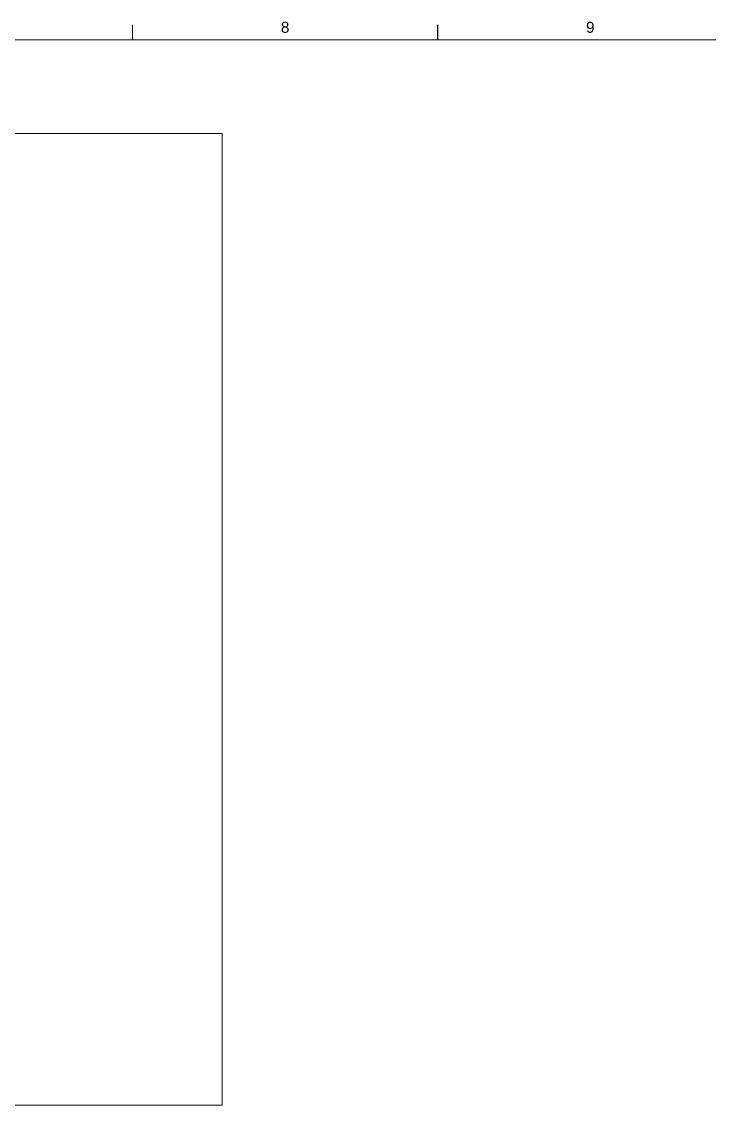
# Paper-space layout 'A712' of a CAD drawing. Header units: centimetres, sheet in millimetres. Extents: x 10 to 576, y 5 to 410.
# Drawn here: x 350.6 to 463.3, y 232.7 to 410.2 of the extents above; entities that cross this region are included whole.
import ezdxf
from ezdxf.enums import TextEntityAlignment as Align

# ---------------------------------------------------------------- set-up
doc = ezdxf.new("R2010")
doc.units = ezdxf.units.CM
doc.layers.add('G-ANNO-NPLT', color=2, linetype='Continuous', lineweight=18, plot=False)
doc.layers.add('G-ANNO-TEXT', color=3, linetype='Continuous', lineweight=18)
doc.layers.add('G-ANNO-TTLB', color=3, linetype='Continuous', lineweight=18)
doc.styles.add('ARIAL', font='arial.ttf')

psp = doc.layouts.new('A712')

# ---------------------------------------------------------------- linework, layer by layer
at = {"layer": 'G-ANNO-NPLT'}
psp.add_lwpolyline([(189.88, 391.9), (383.47, 391.9), (383.47, 232.72), (189.88, 232.72)], close=True, dxfattribs=at)
at = {"layer": 'G-ANNO-TTLB'}
psp.add_line((570.17, 407.24), (12.76, 407.24), dxfattribs=at)
at = {"layer": 'G-ANNO-TTLB', "const_width": 0.18, "flags": 128}
for points in [[(368.76, 409.74), (368.76, 407.24)], [(418.76, 409.74), (418.76, 407.24)]]:
    psp.add_lwpolyline(points, dxfattribs=at)

# ---------------------------------------------------------------- texts
at = {"layer": 'G-ANNO-TEXT', "style": 'ARIAL'}
for s, p in [('8', (393.76, 409.31)), ('9', (443.76, 409.31))]:
    psp.add_text(s, height=1.8, dxfattribs=at).set_placement(p, align=Align.MIDDLE_CENTER)

doc.saveas('drawing.dxf')
